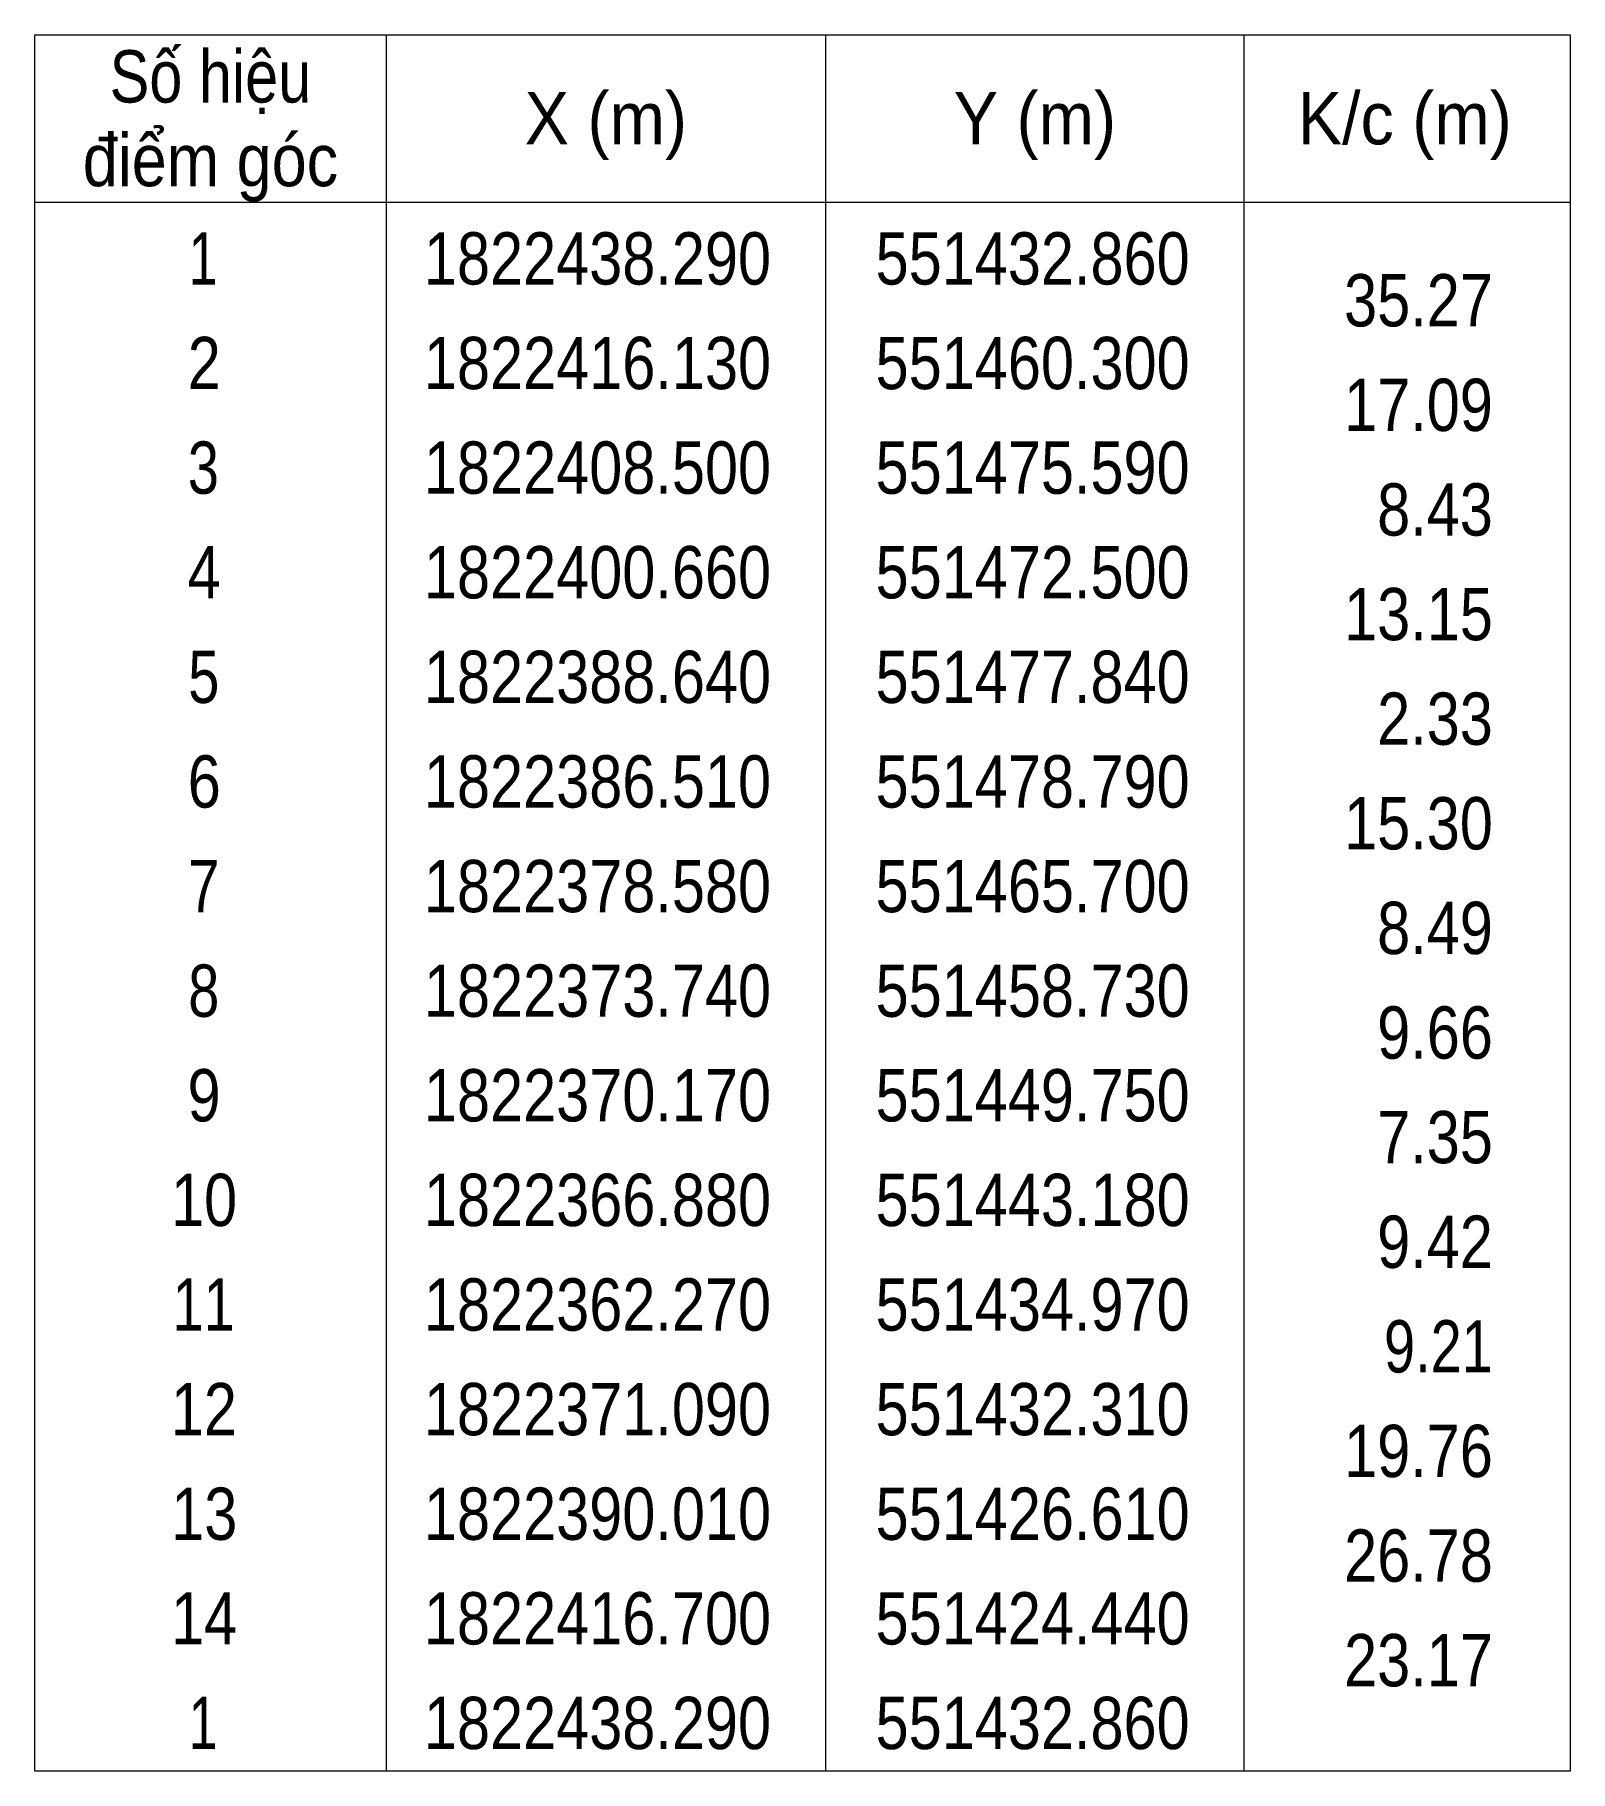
# Model space of a CAD drawing. Header units: metres. Extents: x 536890 to 553692, y 1819780 to 1839668.
# Drawn here: x 551672.25 to 551708.95, y 1822326.64 to 1822368.14 of the extents above.
import ezdxf
from ezdxf.enums import TextEntityAlignment as Align

# ---------------------------------------------------------------- set-up
doc = ezdxf.new("R2010")
doc.units = ezdxf.units.M
doc.header["$LTSCALE"] = 0.6
doc.layers.add('63', color=7, linetype='Continuous', lineweight=13)

msp = doc.modelspace()

# ---------------------------------------------------------------- linework, layer by layer
at = {"layer": '63'}
for p, q in [((551680.65, 1822368.14), (551680.65, 1822326.64)), ((551691.15, 1822368.14), (551691.15, 1822326.64)), ((551701.15, 1822368.14), (551701.15, 1822326.64)), ((551672.25, 1822364.14), (551708.95, 1822364.14))]:
    msp.add_line(p, q, dxfattribs=at)
msp.add_lwpolyline([(551672.25, 1822368.14), (551708.95, 1822368.14), (551708.95, 1822326.64), (551672.25, 1822326.64)], close=True, dxfattribs=at)

# ---------------------------------------------------------------- texts
for s, width, p in [('Số hiệu', 0.85, (551676.45, 1822366.52)), ('X (m)', 0.95, (551685.9, 1822365.52)), ('Y (m)', 0.95, (551696.155, 1822365.52)), ('K/c (m)', 0.95, (551704.995, 1822365.52)), ('điểm góc', 0.9, (551676.45, 1822364.52)), (' 1', 0.75, (551676.1, 1822362.17)), ('1822438.290', 0.85, (551685.7, 1822362.17)), ('551432.860', 0.85, (551696.1, 1822362.17)), (' 2', 0.85, (551676.105, 1822359.67)), ('1822416.130', 0.85, (551685.7, 1822359.67)), ('551460.300', 0.85, (551696.1, 1822359.67)), (' 3', 0.8, (551676.095, 1822357.17)), ('1822408.500', 0.85, (551685.7, 1822357.17)), ('551475.590', 0.85, (551696.1, 1822357.17)), (' 4', 0.85, (551676.1, 1822354.67)), ('1822400.660', 0.85, (551685.7, 1822354.67)), ('551472.500', 0.85, (551696.1, 1822354.67)), (' 5', 0.8, (551676.105, 1822352.17)), ('1822388.640', 0.85, (551685.7, 1822352.17)), ('551477.840', 0.85, (551696.1, 1822352.17)), (' 6', 0.85, (551676.105, 1822349.67)), ('1822386.510', 0.85, (551685.7, 1822349.67)), ('551478.790', 0.85, (551696.1, 1822349.67)), (' 7', 0.8, (551676.105, 1822347.17)), ('1822378.580', 0.85, (551685.7, 1822347.17)), ('551465.700', 0.85, (551696.1, 1822347.17)), (' 8', 0.8, (551676.105, 1822344.67)), ('1822373.740', 0.85, (551685.7, 1822344.67)), ('551458.730', 0.85, (551696.1, 1822344.67)), (' 9', 0.85, (551676.1, 1822342.17)), ('1822370.170', 0.85, (551685.7, 1822342.17)), ('551449.750', 0.85, (551696.1, 1822342.17)), (' 10', 0.85, (551676.1, 1822339.67)), ('1822366.880', 0.85, (551685.7, 1822339.67)), ('551443.180', 0.85, (551696.1, 1822339.67)), (' 11', 0.8, (551676.1, 1822337.17)), ('1822362.270', 0.85, (551685.7, 1822337.17)), ('551434.970', 0.85, (551696.1, 1822337.17)), (' 12', 0.85, (551676.095, 1822334.67)), ('1822371.090', 0.85, (551685.7, 1822334.67)), ('551432.310', 0.85, (551696.1, 1822334.67)), (' 13', 0.85, (551676.105, 1822332.17)), ('1822390.010', 0.85, (551685.7, 1822332.17)), ('551426.610', 0.85, (551696.1, 1822332.17)), (' 14', 0.85, (551676.1, 1822329.67)), ('1822416.700', 0.85, (551685.7, 1822329.67)), ('551424.440', 0.85, (551696.1, 1822329.67)), (' 1', 0.75, (551676.1, 1822327.17)), ('1822438.290', 0.85, (551685.7, 1822327.17)), ('551432.860', 0.85, (551696.1, 1822327.17))]:
    msp.add_text(s, height=1.25, dxfattribs=dict(at, width=width)).set_placement(p, align=Align.CENTER)
for s, width, p in [('35.27', 0.85, (551707.1, 1822361.17)), ('17.09', 0.85, (551707.1, 1822358.67)), ('8.43', 0.85, (551707.1, 1822356.17)), ('13.15', 0.85, (551707.1, 1822353.67)), ('2.33', 0.85, (551707.1, 1822351.17)), ('15.30', 0.85, (551707.1, 1822348.67)), ('8.49', 0.85, (551707.1, 1822346.17)), ('9.66', 0.85, (551707.1, 1822343.67)), ('7.35', 0.85, (551707.1, 1822341.17)), ('9.42', 0.85, (551707.1, 1822338.67)), ('9.21', 0.8, (551707.1, 1822336.17)), ('19.76', 0.85, (551707.1, 1822333.67)), ('26.78', 0.85, (551707.1, 1822331.17)), ('23.17', 0.85, (551707.1, 1822328.67))]:
    msp.add_text(s, height=1.25, dxfattribs=dict(at, width=width)).set_placement(p, align=Align.RIGHT)

doc.saveas('drawing.dxf')
